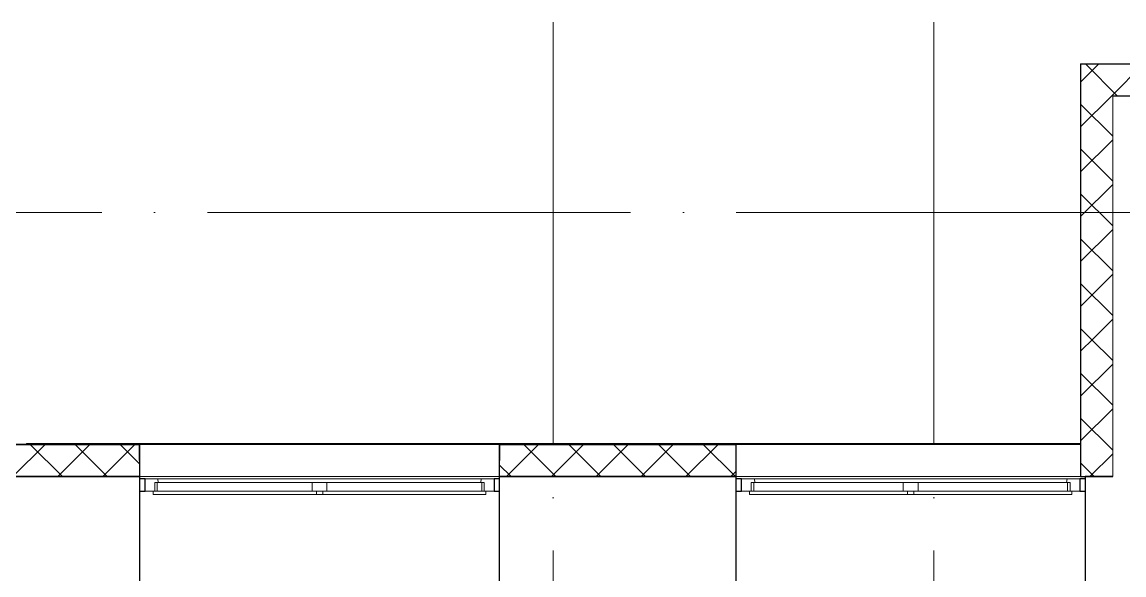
# Model space of a CAD drawing. Header units: millimetres. Extents: x -695119 to 412940, y -249585 to 622758.
# Drawn here: x 276679 to 281889, y 75197 to 77812 of the extents above; entities that cross this region are included whole.
import ezdxf

# ---------------------------------------------------------------- set-up
doc = ezdxf.new("R2010")
doc.units = ezdxf.units.MM
doc.linetypes.add('ADSK_Линия сетки', pattern=[25, 20, -2.5, 0, -2.5])
for name, color, linetype, lineweight in [('_ Окна', 252, 'Continuous', 30), ('Окна', 252, 'Continuous', 9), ('Оси', 252, 'Continuous', 9), ('Стены внутренние', 252, 'Continuous', 18), ('Стены наружные', 252, 'Continuous', 18), ('Стены штриховка', 7, 'Continuous', 9)]:
    doc.layers.add(name, color=color, linetype=linetype, lineweight=lineweight)

# ---------------------------------------------------------------- blocks, each defined once
blk = doc.blocks.new('план 2 этажа')
at = {"layer": '_ Окна', "color": 251, "true_color": 0x636466}
for p, q in [((277260.8, 75651.6), (277235.8, 75651.6)), ((277260.8, 75593.6), (277260.8, 75651.6)), ((278935.8, 75651.6), (278910.8, 75651.6)), ((278910.8, 75651.6), (278910.8, 75593.6)), ((280080.8, 75651.6), (280055.8, 75651.6)), ((280080.8, 75593.6), (280080.8, 75651.6)), ((281705.8, 75651.6), (281680.8, 75651.6)), ((281680.8, 75651.6), (281680.8, 75593.6)), ((277235.8, 75593.6), (277260.8, 75593.6)), ((278910.8, 75593.6), (278935.8, 75593.6)), ((280055.8, 75593.6), (280080.8, 75593.6)), ((281680.8, 75593.6), (281705.8, 75593.6))]:
    blk.add_line(p, q, dxfattribs=at)
at = {"layer": '_ Окна', "color": 251, "lineweight": 18, "true_color": 0x636466}
for p, q in [((277320.3, 75651.6), (277260.8, 75651.6)), ((277260.8, 75651.6), (277260.8, 75593.6)), ((277324.8, 75634.6), (277320.3, 75651.6)), ((278851.4, 75651.6), (278846.8, 75634.6)), ((278910.8, 75651.6), (278851.4, 75651.6)), ((278910.8, 75593.6), (278910.8, 75651.6)), ((280140.3, 75651.6), (280080.8, 75651.6)), ((280080.8, 75651.6), (280080.8, 75593.6)), ((280144.8, 75634.6), (280140.3, 75651.6)), ((281621.4, 75651.6), (281616.8, 75634.6)), ((281680.8, 75651.6), (281621.4, 75651.6)), ((281680.8, 75593.6), (281680.8, 75651.6)), ((277306.8, 75593.6), (277306.8, 75634.6)), ((277306.8, 75634.6), (277318.8, 75634.6)), ((278852.8, 75634.6), (278864.8, 75634.6)), ((278864.8, 75634.6), (278864.8, 75593.6)), ((280126.8, 75593.6), (280126.8, 75634.6)), ((280126.8, 75634.6), (280138.8, 75634.6)), ((281622.8, 75634.6), (281634.8, 75634.6)), ((281634.8, 75634.6), (281634.8, 75593.6)), ((277260.8, 75593.6), (277298.8, 75593.6)), ((278872.8, 75593.6), (278910.8, 75593.6)), ((280080.8, 75593.6), (280118.8, 75593.6)), ((281642.8, 75593.6), (281680.8, 75593.6))]:
    blk.add_line(p, q, dxfattribs=at)
at = {"layer": 'Окна', "color": 251, "true_color": 0x636466}
for p, q in [((278851.4, 75651.6), (277320.3, 75651.6)), ((281621.4, 75651.6), (280140.3, 75651.6)), ((277318.8, 75634.6), (278050.8, 75634.6)), ((277318.8, 75593.6), (277318.8, 75634.6)), ((278050.8, 75634.6), (278120.8, 75634.6)), ((278050.8, 75634.6), (278050.8, 75593.6)), ((278120.8, 75634.6), (278852.8, 75634.6)), ((278120.8, 75593.6), (278120.8, 75634.6)), ((278852.8, 75634.6), (278852.8, 75593.6)), ((280138.8, 75634.6), (280845.8, 75634.6)), ((280138.8, 75593.6), (280138.8, 75634.6)), ((280845.8, 75634.6), (280915.8, 75634.6)), ((280845.8, 75634.6), (280845.8, 75593.6)), ((280915.8, 75634.6), (281622.8, 75634.6)), ((280915.8, 75593.6), (280915.8, 75634.6)), ((281622.8, 75634.6), (281622.8, 75593.6)), ((277298.8, 75593.6), (278070.8, 75593.6)), ((277298.8, 75576.6), (277298.8, 75593.6)), ((278070.8, 75576.6), (277298.8, 75576.6)), ((278070.8, 75593.6), (278100.8, 75593.6)), ((278070.8, 75593.6), (278070.8, 75576.6)), ((278100.8, 75576.6), (278070.8, 75576.6)), ((278100.8, 75593.6), (278872.8, 75593.6)), ((278100.8, 75576.6), (278100.8, 75593.6)), ((278872.8, 75576.6), (278100.8, 75576.6)), ((278872.8, 75593.6), (278872.8, 75576.6)), ((280118.8, 75593.6), (280865.8, 75593.6)), ((280118.8, 75576.6), (280118.8, 75593.6)), ((280865.8, 75576.6), (280118.8, 75576.6)), ((280865.8, 75593.6), (280895.8, 75593.6)), ((280865.8, 75593.6), (280865.8, 75576.6)), ((280895.8, 75576.6), (280865.8, 75576.6)), ((280895.8, 75593.6), (281642.8, 75593.6)), ((280895.8, 75576.6), (280895.8, 75593.6)), ((281642.8, 75576.6), (280895.8, 75576.6)), ((281642.8, 75593.6), (281642.8, 75576.6))]:
    blk.add_line(p, q, dxfattribs=at)
at = {"layer": 'Оси', "color": 251, "linetype": 'ADSK_Линия сетки', "ltscale": 100, "true_color": 0x636466}
for p, q in [((279190.8, 77811.6), (279190.8, 46685.5)), ((280990.8, 77811.6), (280990.8, 46685.5)), ((332058.1, 76911.6), (255080.8, 76911.6))]:
    blk.add_line(p, q, dxfattribs=at)
at = {"layer": 'Стены внутренние', "color": 251, "lineweight": 30, "true_color": 0x636466}
for p, q in [((281683.8, 77613.6), (283140.8, 77613.6)), ((281683.8, 77613.6), (281683.8, 75661.6)), ((283140.8, 77461.6), (281835.8, 77461.6)), ((277235.8, 75813.6), (276215.8, 75813.6)), ((277235.8, 75661.6), (277235.8, 75813.6)), ((280055.8, 75813.6), (278935.8, 75813.6)), ((278935.8, 75813.6), (278935.8, 75661.6)), ((280055.8, 75661.6), (280055.8, 75813.6)), ((277235.8, 75661.6), (276215.8, 75661.6)), ((276215.8, 75661.6), (277235.8, 75661.6)), ((277235.8, 75111.6), (277235.8, 75661.6)), ((280055.8, 75661.6), (278935.8, 75661.6)), ((278935.8, 75661.6), (278935.8, 75111.6)), ((278935.8, 75661.6), (280055.8, 75661.6)), ((280055.8, 75111.6), (280055.8, 75661.6)), ((281683.8, 75661.6), (281835.8, 75661.6)), ((281835.8, 75661.6), (281705.8, 75661.6)), ((281705.8, 75661.6), (281705.8, 75111.6))]:
    blk.add_line(p, q, dxfattribs=at)
at = {"layer": 'Стены внутренние', "color": 251, "linetype": 'Continuous', "lineweight": 9, "true_color": 0x636466}
for p, q in [((281686.2, 77613.6), (281685.8, 77612.9)), ((281685.8, 77529.1), (281768.3, 77611.6)), ((281858.1, 77461.6), (281708.1, 77611.6)), ((281830.5, 77461.6), (281980.5, 77611.6)), ((281685.8, 77317), (281830.5, 77461.6)), ((281835.8, 77271.8), (281685.8, 77421.8)), ((281685.8, 77104.9), (281835.8, 77254.9)), ((281835.8, 77059.6), (281685.8, 77209.6)), ((281685.8, 76892.7), (281835.8, 77042.7)), ((281835.8, 76847.5), (281685.8, 76997.5)), ((281685.8, 76680.6), (281835.8, 76830.6)), ((281835.8, 76635.4), (281685.8, 76785.4)), ((281685.2, 76595.8), (281683.8, 76593.5)), ((281685.8, 76468.5), (281835.8, 76618.5)), ((281835.8, 76423.3), (281685.8, 76573.3)), ((281743.1, 76313.6), (281835.8, 76406.3)), ((281733.3, 76313.6), (281685.8, 76361.1)), ((281685.8, 76256.3), (281743.1, 76313.6)), ((281835.8, 76211.1), (281733.3, 76313.6)), ((281685.8, 76188.2), (281683.8, 76191.7)), ((281685.8, 76044.2), (281835.8, 76194.2)), ((281835.8, 75999), (281685.8, 76149)), ((281685.8, 75832.1), (281835.8, 75982.1)), ((281835.8, 75786.9), (281685.8, 75936.9)), ((276636.3, 75661.6), (276786.3, 75811.6)), ((276869.9, 75661.6), (276719.9, 75811.6)), ((276848.5, 75661.6), (276998.5, 75811.6)), ((277082, 75661.6), (276932, 75811.6)), ((277060.6, 75661.6), (277210.6, 75811.6)), ((277235.8, 75720), (277144.1, 75811.6)), ((278969.8, 75661.6), (279119.8, 75811.6)), ((279203.3, 75661.6), (279053.3, 75811.6)), ((279181.9, 75661.6), (279331.9, 75811.6)), ((279204.9, 75811.6), (279203.8, 75813.6)), ((279415.4, 75661.6), (279265.4, 75811.6)), ((279394.1, 75661.6), (279544.1, 75811.6)), ((279627.6, 75661.6), (279477.6, 75811.6)), ((279606.2, 75661.6), (279756.2, 75811.6)), ((279839.7, 75661.6), (279689.7, 75811.6)), ((279818.3, 75661.6), (279968.3, 75811.6)), ((280051.8, 75661.6), (279901.8, 75811.6)), ((281727.5, 75661.6), (281835.8, 75769.9)), ((278991.2, 75661.6), (278935.8, 75717)), ((281685.8, 75724.7), (281683.8, 75726.7)), ((281748.9, 75661.6), (281685.8, 75724.7)), ((280030.5, 75661.6), (280055.8, 75687))]:
    blk.add_line(p, q, dxfattribs=at)
at = {"layer": 'Стены внутренние', "color": 251, "true_color": 0x636466}
for p, q in [((281835.8, 75661.6), (281835.8, 77461.6)), ((280055.8, 75813.6), (281683.8, 75813.6)), ((278935.8, 75661.6), (277235.8, 75661.6)), ((280055.8, 75661.6), (281683.8, 75661.6)), ((281683.8, 75661.6), (280055.8, 75661.6))]:
    blk.add_line(p, q, dxfattribs=at)
at = {"layer": 'Стены наружные', "color": 251, "true_color": 0x636466}
for p, q in [((276700.8, 75818.6), (281683.8, 75818.6)), ((276700.8, 75813.6), (276700.8, 75818.6)), ((276725.8, 75813.6), (276725.8, 75818.6)), ((277235.9, 75813.6), (277235.9, 75818.6)), ((278935.8, 75813.6), (277235.9, 75813.6)), ((278935.8, 75813.6), (278935.8, 75818.6)), ((279515.8, 75818.6), (279515.8, 75813.6))]:
    blk.add_line(p, q, dxfattribs=at)
at = {"layer": 'Стены штриховка', "color": 251, "true_color": 0x636466}
for p, q in [((281683.8, 77611.6), (283138.8, 77611.6)), ((281685.8, 75811.6), (281685.8, 77613.6)), ((277233.8, 75811.6), (276217.8, 75811.6)), ((277233.8, 75737.6), (277233.8, 75811.6)), ((280053.8, 75811.6), (278937.8, 75811.6)), ((278937.8, 75811.6), (278937.8, 75737.6)), ((280053.8, 75737.6), (280053.8, 75811.6)), ((281685.8, 75811.6), (281683.8, 75811.6)), ((277233.8, 75737.6), (277235.8, 75737.6)), ((278935.8, 75737.6), (278937.8, 75737.6)), ((280053.8, 75737.6), (280055.8, 75737.6))]:
    blk.add_line(p, q, dxfattribs=at)

msp = doc.modelspace()

# ---------------------------------------------------------------- block references
msp.add_blockref('план 2 этажа', (0, 0))

doc.saveas('drawing.dxf')
